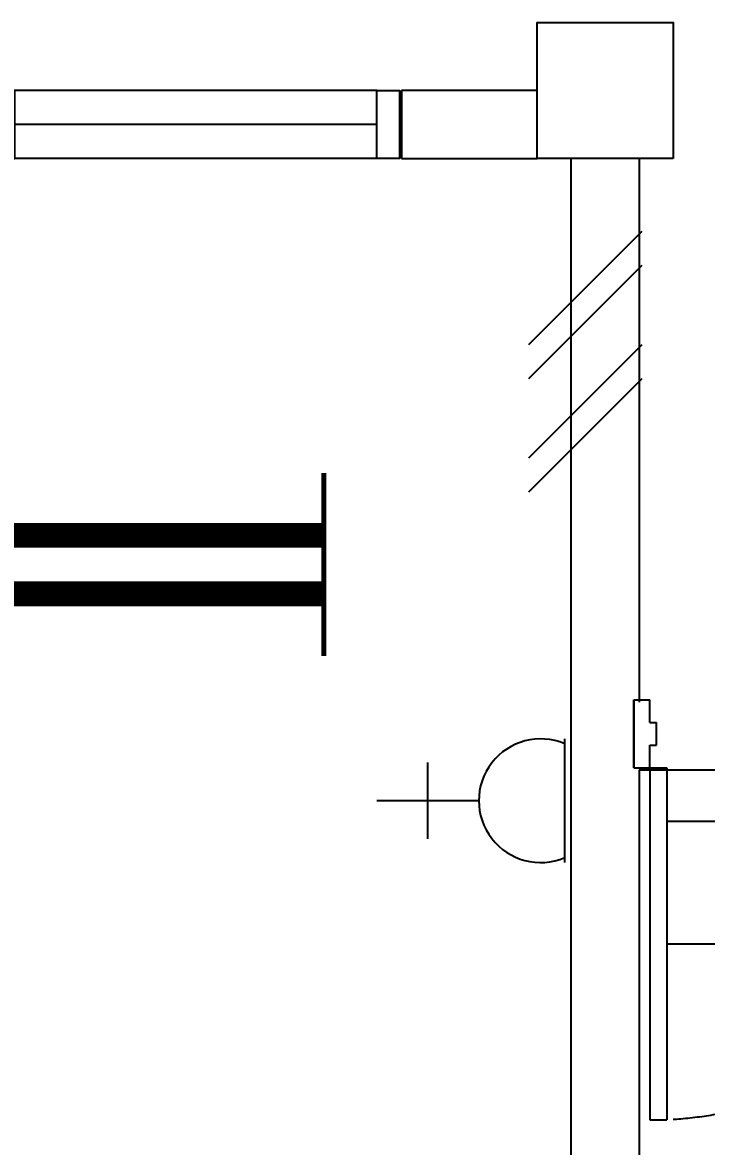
# Model space of a CAD drawing. Header units: inches. Extents: x -106706990 to 300603, y -86718466 to 1728185.
# Drawn here: x 41552 to 43063, y 22223 to 24704 of the extents above; entities that cross this region are included whole.
import ezdxf

# ---------------------------------------------------------------- set-up
doc = ezdxf.new("R2010")
doc.units = ezdxf.units.IN
doc.header["$MEASUREMENT"] = 0
doc.linetypes.add('DASHDOT', pattern=[1, 0.5, -0.25, 0, -0.25])
doc.linetypes.add('HIDDEN', pattern=[0.375, 0.25, -0.125])
for name, color, linetype in [('A-COLUMN', 3, 'Continuous'), ('A-DOOR', 9, 'Continuous'), ('A-DROP', 8, 'Continuous'), ('A-WALL', 1, 'Continuous'), ('A-WIN', 9, 'Continuous'), ('A-WLH', 7, 'Continuous'), ('ELECT', 6, 'Continuous'), ('FITTING', 1, 'Continuous'), ('K LIGHT', 3, 'Continuous'), ('LAMP', 5, 'Continuous')]:
    doc.layers.add(name, color=color, linetype=linetype)
doc.styles.add('arial', font='arial.ttf')

# ---------------------------------------------------------------- blocks, each defined once
blk = doc.blocks.new('A$C49831240')
at = {"layer": 'A-WLH', "color": 8}
for p, q in [((250, 575), (0, 325)), ((250, 500), (0, 250)), ((250, 325), (0, 75)), ((250, 250), (0, 0))]:
    blk.add_line(p, q, dxfattribs=at)
blk = doc.blocks.new('A$C04C40081')
at = {"layer": 'A-WIN', "color": 8}
for p, q in [((850, 150), (50, 150)), ((850, 75), (50, 75)), ((850, 0), (50, 0))]:
    blk.add_line(p, q, dxfattribs=at)
at = {"layer": 'A-WIN', "color": 8, "linetype": 'Continuous'}
for points in [[(50, 150), (0, 150), (0, 0), (50, 0)], [(850, 150), (900, 150), (900, 0), (850, 0)]]:
    blk.add_lwpolyline(points, close=True, dxfattribs=at)
blk = doc.blocks.new('A$C674C400B')
at = {"layer": 'A-DOOR', "color": 8}
for p, q in [((35, 150), (35, 927.1)), ((35, 927.1), (73, 927.1)), ((73, 150), (73, 927.1)), ((35, 150), (73, 150))]:
    blk.add_line(p, q, dxfattribs=at)
at = {"layer": 'A-DOOR', "color": 8, "linetype": 'Continuous'}
for p, q in [((0, 0), (0, 150)), ((0, 150), (0, 0)), ((0, 150), (35, 150)), ((0, 150), (0, 0)), ((0, 0), (0, 150)), ((0, 150), (0, 0)), ((0, 150), (0, 150)), ((0, 0), (0, 150)), ((0, 150), (0, 0)), ((0, 150), (0, 150)), ((35, 150), (35, 100)), ((900, 150), (865, 150)), ((865, 150), (865, 100)), ((900, 150), (900, 0)), ((900, 0), (900, 150)), ((900, 150), (900, 0)), ((900, 150), (900, 0)), ((900, 0), (900, 150)), ((900, 150), (900, 0)), ((900, 150), (900, 150)), ((900, 0), (900, 150)), ((900, 150), (900, 0)), ((900, 150), (900, 150)), ((35, 100), (50, 100)), ((50, 100), (50, 50)), ((865, 100), (850, 100)), ((850, 100), (850, 50)), ((35, 50), (50, 50)), ((35, 50), (35, 0)), ((865, 50), (850, 50)), ((865, 50), (865, 0)), ((0, 0), (35, 0)), ((0, 0), (0, 0)), ((0, 0), (0, 0)), ((900, 0), (865, 0)), ((900, 0), (900, 0)), ((900, 0), (900, 0))]:
    blk.add_line(p, q, dxfattribs=at)
at = {"layer": 'A-DOOR', "color": 8, "linetype": 'DASHDOT', "ltscale": 500}
blk.add_arc((35, 98), 830, 0.1381, 87.3759, dxfattribs=at)
blk = doc.blocks.new('YBC 236')
at = {"layer": 'LAMP'}
for points, const_width in [([(-134681.8, 193808.3), (-134681.8, 193533.1)], 10.9), ([(-133371.4, 193808.3), (-133371.4, 193533.1)], 10.9), ([(-134681.8, 193670.7), (-133371.4, 193670.7)], 54.6), ([(-134681.8, 193679.4), (-134681.8, 193404.2)], 10.9), ([(-133371.4, 193679.4), (-133371.4, 193404.2)], 10.9), ([(-134681.8, 193541.8), (-133371.4, 193541.8)], 54.6)]:
    blk.add_lwpolyline(points, dxfattribs=dict(at, const_width=const_width))
blk = doc.blocks.new('*U200')
at = {"layer": 'FITTING', "color": 1, "linetype": 'Continuous'}
blk.add_blockref('YBC 236', (134026.6, -193606.2, -5.5), dxfattribs=at)
blk = doc.blocks.new('*U201')
at = {"layer": 'LAMP', "color": 0, "linetype": 'ByBlock', "lineweight": -2, "transparency": 16777216}
blk.add_blockref('*U200', (2000, 2500), dxfattribs=at)
blk = doc.blocks.new('EXIT LAMP')
at = {"layer": 'K LIGHT', "color": 3}
blk.add_lwpolyline([(54141.1, 5237.4), (53604.6, 5237.4), (53604.6, 4967.1), (54141.1, 4967.1)], close=True, dxfattribs=at)
at = {"layer": 'K LIGHT', "color": 3, "style": 'arial'}
blk.add_text('K', height=164.8, dxfattribs=at).set_placement((53795.7, 5027.4))
blk = doc.blocks.new('SOCKET')
at = {"layer": 'ELECT', "color": 6}
for p, q in [((15248.7, 25891.4), (15248.7, 26116.4)), ((15164.3, 26003.9), (15333.1, 26003.9)), ((15112.3, 25701.6), (15385.1, 25701.6))]:
    blk.add_line(p, q, dxfattribs=at)
blk.add_arc((15248.7, 25755), 136.4, 336.9763, 203.0237, dxfattribs=at)

msp = doc.modelspace()

# ---------------------------------------------------------------- linework, layer by layer
at = {"layer": 'A-COLUMN', "color": 8}
msp.add_lwpolyline([(42988.8, 24404.4), (42688.8, 24404.4), (42688.8, 24704.4), (42988.8, 24704.4)], close=True, dxfattribs=at)
at = {"layer": 'A-DROP', "color": 8}
msp.add_line((42913.8, 23054.4), (43778.8, 23054.4), dxfattribs=at)
at = {"layer": 'A-WALL', "color": 8, "linetype": 'Continuous', "ltscale": 900}
for p, q in [((42688.8, 24554.4), (42388.8, 24554.4)), ((42388.8, 24554.4), (42388.8, 24404.4)), ((42388.8, 24404.4), (42688.8, 24404.4))]:
    msp.add_line(p, q, dxfattribs=at)
at = {"layer": 'A-WALL', "color": 8}
for p, q in [((42763.8, 20004.4), (42763.8, 24404.4)), ((42913.8, 24404.4), (42913.8, 23204.4)), ((42913.8, 23054.4), (42913.8, 18404.4))]:
    msp.add_line(p, q, dxfattribs=at)

# ---------------------------------------------------------------- block references
at = {"layer": 'A-DOOR', "color": 8, "xscale": -1, "rotation": 180}
msp.add_blockref('A$C674C400B', (42902.4, 23209.1), dxfattribs=at)
at = {"layer": 'A-WIN', "color": 8}
msp.add_blockref('A$C04C40081', (41484.8, 24404.1), dxfattribs=at)
at = {"layer": 'A-WLH', "color": 8}
msp.add_blockref('A$C49831240', (42669.6, 23667.8), dxfattribs=at)
at = {"layer": 'ELECT', "color": 7, "linetype": 'HIDDEN', "rotation": 89.99999999999937}
msp.add_blockref('SOCKET', (68451.3, 7737.9), dxfattribs=at)
at = {"layer": 'LAMP', "color": 0}
for name, p in [('*U201', (39562.5, 21007.7, 5.5)), ('EXIT LAMP', (-10629.3, 17703.5))]:
    msp.add_blockref(name, p, dxfattribs=at)

doc.saveas('drawing.dxf')
